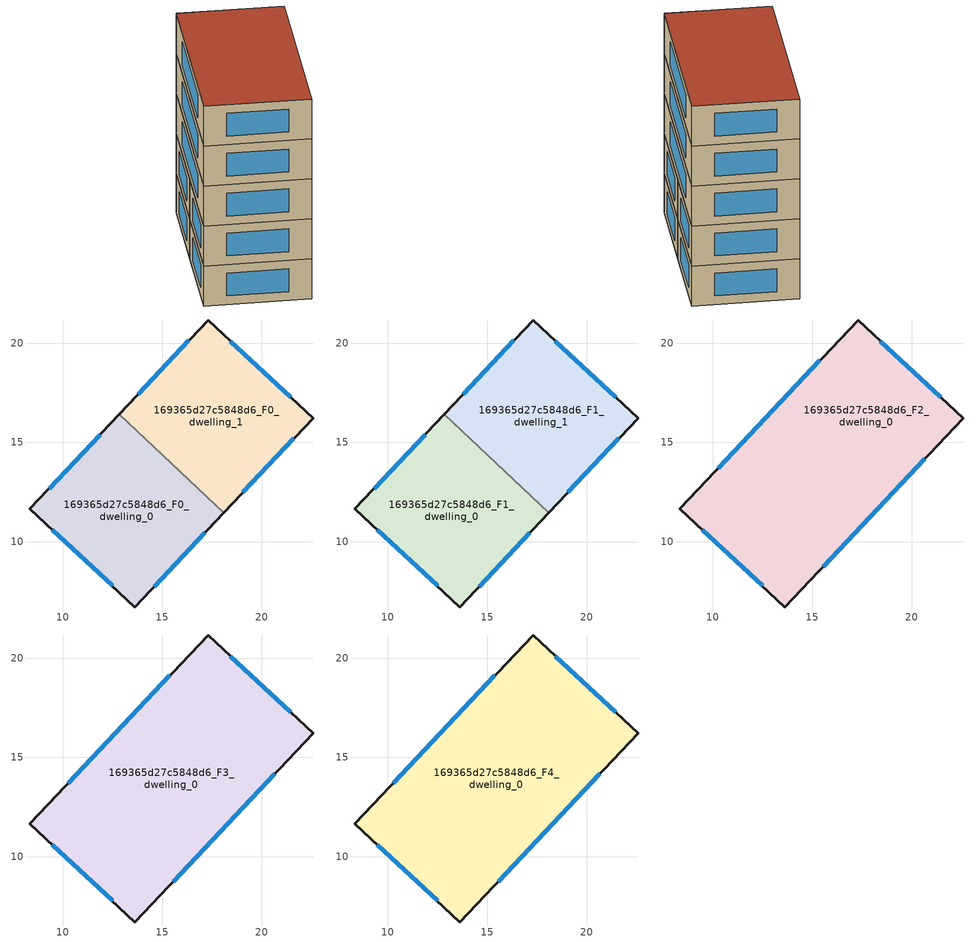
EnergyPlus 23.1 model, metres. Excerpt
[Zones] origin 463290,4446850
169365d27c5848d6_F0_dwelling_0
 floor ground (EU_floor_Construction): 18.09,11.46 13.63,6.73 8.35,11.66 12.84,16.42 z0
 wall outside (EU_wall_Construction): 12.84,16.42 8.35,11.66 13.63,6.73 18.09,11.46 z0:3
 wall to 169365d27c5848d6_F0_dwelling_1 (EU_wall_Construction): 18.09,11.46 12.84,16.42 z0:3
 window (EU_Window_Construction): 14.59,7.74 17.14,10.45 / 9.48,10.6 12.5,7.78 / 11.87,15.4 9.31,12.68 z0.64:2.36
169365d27c5848d6_F0_dwelling_1
 floor ground (EU_floor_Construction): 22.58,16.23 18.09,11.46 12.84,16.42 17.3,21.16 z0
 wall outside (EU_wall_Construction): 18.09,11.46 22.58,16.23 17.3,21.16 12.84,16.42 z0:3
 window (EU_Window_Construction): 16.35,20.14 13.79,17.44 / 21.45,17.28 18.43,20.1 / 19.06,12.49 21.62,15.21 z0.64:2.36
169365d27c5848d6_F1_dwelling_0
 floor to 169365d27c5848d6_F0_dwelling_0 (EU_floor_Construction): 18.09,11.46 13.63,6.73 8.35,11.66 12.84,16.42 z3
 wall outside (EU_wall_Construction): 12.84,16.42 8.35,11.66 13.63,6.73 18.09,11.46 z3:6
 wall to 169365d27c5848d6_F1_dwelling_1 (EU_wall_Construction): 18.09,11.46 12.84,16.42 z3:6
 window (EU_Window_Construction): 14.59,7.74 17.14,10.45 / 9.48,10.6 12.5,7.78 / 11.87,15.4 9.31,12.68 z3.64:5.36
169365d27c5848d6_F1_dwelling_1
 floor to 169365d27c5848d6_F0_dwelling_1 (EU_floor_Construction): 22.58,16.23 18.09,11.46 12.84,16.42 17.3,21.16 z3
 wall outside (EU_wall_Construction): 18.09,11.46 22.58,16.23 17.3,21.16 12.84,16.42 z3:6
 window (EU_Window_Construction): 16.35,20.14 13.79,17.44 / 21.45,17.28 18.43,20.1 / 19.06,12.49 21.62,15.21 z3.64:5.36
169365d27c5848d6_F2_dwelling_0
 floor to 169365d27c5848d6_F1_dwelling_0 (EU_floor_Construction): 18.09,11.46 13.63,6.73 8.35,11.66 12.84,16.42 z6
 floor to 169365d27c5848d6_F1_dwelling_1 (EU_floor_Construction): 22.58,16.23 18.09,11.46 12.84,16.42 17.3,21.16 z6
 wall outside (EU_wall_Construction): 17.3,21.16 8.35,11.66 13.63,6.73 22.58,16.23 17.3,21.16 z6:9
 window (EU_Window_Construction): 15.38,19.12 10.27,13.69 / 21.45,17.28 18.43,20.1 / 15.55,8.76 20.67,14.19 / 9.48,10.6 12.5,7.78 z6.64:8.36
169365d27c5848d6_F3_dwelling_0
 floor to 169365d27c5848d6_F2_dwelling_0 (EU_floor_Construction): 22.58,16.23 13.63,6.73 8.35,11.66 17.3,21.16 z9
 wall outside (EU_wall_Construction): 17.3,21.16 8.35,11.66 13.63,6.73 22.58,16.23 17.3,21.16 z9:12
 window (EU_Window_Construction): 15.38,19.12 10.27,13.69 / 21.45,17.28 18.43,20.1 / 15.55,8.76 20.67,14.19 / 9.48,10.6 12.5,7.78 z9.64:11.36
169365d27c5848d6_F4_dwelling_0
 floor to 169365d27c5848d6_F3_dwelling_0 (EU_floor_Construction): 22.58,16.23 13.63,6.73 8.35,11.66 17.3,21.16 z12
 wall outside (EU_wall_Construction): 17.3,21.16 8.35,11.66 13.63,6.73 22.58,16.23 17.3,21.16 z12:15
 window (EU_Window_Construction): 15.38,19.12 10.27,13.69 / 21.45,17.28 18.43,20.1 / 15.55,8.76 20.67,14.19 / 9.48,10.6 12.5,7.78 z12.64:14.36
 roof outside (EU_roof_Construction): 13.63,6.73 22.58,16.23 17.3,21.16 8.35,11.66 z15
[Building]
EU S2 Campaign: North Axis=0; Terrain=City; Solar Distribution=FullExterior
[Site:Location]
Yerevan-Zvartnots.Intl.AP: Latitude=40.15; Longitude=44.383; Time Zone=4; Elevation=854
[SizingPeriod:WeatherFileDays]
AnnualSizingPeriod: Begin Month=1; Begin Day of Month=1; End Month=12; End Day of Month=31; Day of Week for Start Day=Monday; Use Weather File Daylight Saving Period=No; Use Weather File Rain and Snow Indicators=No
[MATERIAL]
EU_InternalMass_Material: Roughness=MediumRough; Thickness=0.1; Conductivity=1; Density=1800; Specific Heat=900; Thermal Absorptance=0.9; Solar Absorptance=0.7; Visible Absorptance=0.7
[MATERIAL:NOMASS] Roughness=MediumRough; Thermal Absorptance=0.9; Solar Absorptance=0.7; Visible Absorptance=0.7
Name | Thermal Resistance
EU_wall_NoMass | 1.05043
EU_roof_NoMass | 1.45357
EU_floor_NoMass | 0.478065
[WINDOWMATERIAL:SIMPLEGLAZINGSYSTEM]
EU_Window_SimpleGlazing: UFactor=2.5566; Solar Heat Gain Coefficient=0.75; Visible Transmittance=0.75
[CONSTRUCTION]
EU_wall_Construction: EU_wall_NoMass
EU_roof_Construction: EU_roof_NoMass
EU_floor_Construction: EU_floor_NoMass
EU_Window_Construction: EU_Window_SimpleGlazing
EU_InternalMass_Construction: EU_InternalMass_Material
[ZONE] Type=1; Multiplier=1; Ceiling Height=autocalculate; Floor Area=autocalculate; Part of Total Floor Area=Yes
Name | Volume
169365d27c5848d6_F0_dwelling_0 | 141.486
169365d27c5848d6_F1_dwelling_0 | 141.487
169365d27c5848d6_F2_dwelling_0 | 283.004
169365d27c5848d6_F3_dwelling_0; 169365d27c5848d6_F4_dwelling_0 | 283.009
169365d27c5848d6_F0_dwelling_1 | 141.518
169365d27c5848d6_F1_dwelling_1 | 141.517
[INTERNALMASS] Construction=EU_InternalMass_Construction
Name | Zone or ZoneList | Surface Area
169365d27c5848d6_F0_dwelling_0_EU_InternalMass | 169365d27c5848d6_F0_dwelling_0 | 47.1622
169365d27c5848d6_F0_dwelling_1_EU_InternalMass | 169365d27c5848d6_F0_dwelling_1 | 47.1725
169365d27c5848d6_F1_dwelling_0_EU_InternalMass | 169365d27c5848d6_F1_dwelling_0 | 47.1622
169365d27c5848d6_F1_dwelling_1_EU_InternalMass | 169365d27c5848d6_F1_dwelling_1 | 47.1725
169365d27c5848d6_F2_dwelling_0_EU_InternalMass | 169365d27c5848d6_F2_dwelling_0 | 94.3363
169365d27c5848d6_F3_dwelling_0_EU_InternalMass | 169365d27c5848d6_F3_dwelling_0 | 94.3363
169365d27c5848d6_F4_dwelling_0_EU_InternalMass | 169365d27c5848d6_F4_dwelling_0 | 94.3363
[OTHEREQUIPMENT] Fuel Type=Electricity; Design Level Calculation Method=Watts/Area; Power per Zone Floor Area=1; Fraction Latent=0; Fraction Radiant=0; Fraction Lost=0; Carbon Dioxide Generation Rate=0; EndUse Subcategory=EU_Step8_InternalGains
Name | Zone or ZoneList or Space or SpaceList | Schedule
EU_Step8_InternalGain_169365d27c5848d6_F0_dwelling_0_f000 | 169365d27c5848d6_F0_dwelling_0 | EU_Step8_GainSchedule_169365d27c5848d6_F0_dwelling_0_f000
EU_Step8_InternalGain_169365d27c5848d6_F0_dwelling_1_f000 | 169365d27c5848d6_F0_dwelling_1 | EU_Step8_GainSchedule_169365d27c5848d6_F0_dwelling_1_f000
EU_Step8_InternalGain_169365d27c5848d6_F1_dwelling_0_f000 | 169365d27c5848d6_F1_dwelling_0 | EU_Step8_GainSchedule_169365d27c5848d6_F1_dwelling_0_f000
EU_Step8_InternalGain_169365d27c5848d6_F1_dwelling_1_f000 | 169365d27c5848d6_F1_dwelling_1 | EU_Step8_GainSchedule_169365d27c5848d6_F1_dwelling_1_f000
EU_Step8_InternalGain_169365d27c5848d6_F2_dwelling_0_f000 | 169365d27c5848d6_F2_dwelling_0 | EU_Step8_GainSchedule_169365d27c5848d6_F2_dwelling_0_f000
EU_Step8_InternalGain_169365d27c5848d6_F3_dwelling_0_f000 | 169365d27c5848d6_F3_dwelling_0 | EU_Step8_GainSchedule_169365d27c5848d6_F3_dwelling_0_f000
EU_Step8_InternalGain_169365d27c5848d6_F4_dwelling_0_f000 | 169365d27c5848d6_F4_dwelling_0 | EU_Step8_GainSchedule_169365d27c5848d6_F4_dwelling_0_f000
[ZONEVENTILATION:DESIGNFLOWRATE] Schedule=EU_AlwaysOn; Design Flow Rate Calculation Method=AirChanges/Hour; Air Changes per Hour=0.557805; Ventilation Type=Natural; Fan Pressure Rise=0; Fan Total Efficiency=1; Constant Term Coefficient=1; Temperature Term Coefficient=0; Velocity Term Coefficient=0; Velocity Squared Term Coefficient=0; Minimum Indoor Temperature=-100; Maximum Indoor Temperature=100; Delta Temperature=-100; Minimum Outdoor Temperature=-100; Maximum Outdoor Temperature=100; Maximum Wind Speed=40
Name | Zone or ZoneList or Space or SpaceList
EU_ConstantAir_169365d27c5848d6_F0_dwelling_0 | 169365d27c5848d6_F0_dwelling_0
EU_ConstantAir_169365d27c5848d6_F0_dwelling_1 | 169365d27c5848d6_F0_dwelling_1
EU_ConstantAir_169365d27c5848d6_F1_dwelling_0 | 169365d27c5848d6_F1_dwelling_0
EU_ConstantAir_169365d27c5848d6_F1_dwelling_1 | 169365d27c5848d6_F1_dwelling_1
EU_ConstantAir_169365d27c5848d6_F2_dwelling_0 | 169365d27c5848d6_F2_dwelling_0
EU_ConstantAir_169365d27c5848d6_F3_dwelling_0 | 169365d27c5848d6_F3_dwelling_0
EU_ConstantAir_169365d27c5848d6_F4_dwelling_0 | 169365d27c5848d6_F4_dwelling_0
[HVACTEMPLATE:THERMOSTAT] Constant Heating Setpoint=20; Constant Cooling Setpoint=50
EU_HeatOnly_169365d27c5848d6_F0_dwelling_0; EU_HeatOnly_169365d27c5848d6_F0_dwelling_1; EU_HeatOnly_169365d27c5848d6_F1_dwelling_0; EU_HeatOnly_169365d27c5848d6_F1_dwelling_1; EU_HeatOnly_169365d27c5848d6_F2_dwelling_0; EU_HeatOnly_169365d27c5848d6_F3_dwelling_0; EU_HeatOnly_169365d27c5848d6_F4_dwelling_0
[HVACTEMPLATE:ZONE:IDEALLOADSAIRSYSTEM] System Availability Schedule=EU_AlwaysOn; Maximum Heating Supply Air Temperature=50; Minimum Cooling Supply Air Temperature=13; Maximum Heating Supply Air Humidity Ratio=0.0156; Minimum Cooling Supply Air Humidity Ratio=0.0077; Heating Limit=NoLimit; Cooling Limit=NoLimit; Heating Availability Schedule=EU_AlwaysOn; Cooling Availability Schedule=EU_CoolingOff; Dehumidification Control Type=ConstantSensibleHeatRatio; Cooling Sensible Heat Ratio=0.7; Dehumidification Setpoint=60; Humidification Control Type=None; Humidification Setpoint=30; Outdoor Air Method=None; Outdoor Air Flow Rate per Person=0.00944; Outdoor Air Flow Rate per Zone Floor Area=0; Outdoor Air Flow Rate per Zone=0; Demand Controlled Ventilation Type=None; Outdoor Air Economizer Type=NoEconomizer; Heat Recovery Type=None; Sensible Heat Recovery Effectiveness=0.7; Latent Heat Recovery Effectiveness=0.65
Name | Template Thermostat
169365d27c5848d6_F0_dwelling_0 | EU_HeatOnly_169365d27c5848d6_F0_dwelling_0
169365d27c5848d6_F0_dwelling_1 | EU_HeatOnly_169365d27c5848d6_F0_dwelling_1
169365d27c5848d6_F1_dwelling_0 | EU_HeatOnly_169365d27c5848d6_F1_dwelling_0
169365d27c5848d6_F1_dwelling_1 | EU_HeatOnly_169365d27c5848d6_F1_dwelling_1
169365d27c5848d6_F2_dwelling_0 | EU_HeatOnly_169365d27c5848d6_F2_dwelling_0
169365d27c5848d6_F3_dwelling_0 | EU_HeatOnly_169365d27c5848d6_F3_dwelling_0
169365d27c5848d6_F4_dwelling_0 | EU_HeatOnly_169365d27c5848d6_F4_dwelling_0
[SIZING:ZONE] Zone Cooling Design Supply Air Temperature Input Method=SupplyAirTemperature; Zone Cooling Design Supply Air Temperature=13; Zone Heating Design Supply Air Temperature Input Method=SupplyAirTemperature; Zone Heating Design Supply Air Temperature=50; Zone Cooling Design Supply Air Humidity Ratio=0.008; Zone Heating Design Supply Air Humidity Ratio=0.008; Cooling Design Air Flow Method=DesignDay; Cooling Design Air Flow Rate=0; Cooling Minimum Air Flow per Zone Floor Area=0.000762; Cooling Minimum Air Flow=0; Cooling Minimum Air Flow Fraction=0.2; Heating Design Air Flow Method=DesignDay; Heating Design Air Flow Rate=0; Heating Maximum Air Flow per Zone Floor Area=0.002032; Heating Maximum Air Flow=0.141576; Heating Maximum Air Flow Fraction=0.3; Account for Dedicated Outdoor Air System=No; Dedicated Outdoor Air System Control Strategy=NeutralSupplyAir; Dedicated Outdoor Air Low Setpoint Temperature for Design=autosize; Dedicated Outdoor Air High Setpoint Temperature for Design=autosize; Zone Load Sizing Method=Sensible Load Only No Latent Load; Zone Latent Cooling Design Supply Air Humidity Ratio Input Method=HumidityRatioDifference; Zone Cooling Design Supply Air Humidity Ratio Difference=0.005; Zone Latent Heating Design Supply Air Humidity Ratio Input Method=HumidityRatioDifference; Zone Humidification Design Supply Air Humidity Ratio Difference=0.005
169365d27c5848d6_F0_dwelling_0; 169365d27c5848d6_F0_dwelling_1; 169365d27c5848d6_F1_dwelling_0; 169365d27c5848d6_F1_dwelling_1; 169365d27c5848d6_F2_dwelling_0; 169365d27c5848d6_F3_dwelling_0; 169365d27c5848d6_F4_dwelling_0
[SCHEDULE:CONSTANT]
Name | Hourly Value
EU_AlwaysOn | 1
EU_CoolingOff | 0
[SCHEDULE:FILE] Column Number=1; Rows to Skip at Top=0; Number of Hours of Data=8760; Column Separator=Comma; Interpolate to Timestep=No; Minutes per Item=60; Adjust Schedule for Daylight Savings=Yes
Name | File
EU_Step8_GainSchedule_169365d27c5848d6_F0_dwelling_0_f000 | ../../schedules/169365d27c5848d6/169365d27c5848d6_F0_dwelling_0_f000_gain.csv
EU_Step8_GainSchedule_169365d27c5848d6_F0_dwelling_1_f000 | ../../schedules/169365d27c5848d6/169365d27c5848d6_F0_dwelling_1_f000_gain.csv
EU_Step8_GainSchedule_169365d27c5848d6_F1_dwelling_0_f000 | ../../schedules/169365d27c5848d6/169365d27c5848d6_F1_dwelling_0_f000_gain.csv
EU_Step8_GainSchedule_169365d27c5848d6_F1_dwelling_1_f000 | ../../schedules/169365d27c5848d6/169365d27c5848d6_F1_dwelling_1_f000_gain.csv
EU_Step8_GainSchedule_169365d27c5848d6_F2_dwelling_0_f000 | ../../schedules/169365d27c5848d6/169365d27c5848d6_F2_dwelling_0_f000_gain.csv
EU_Step8_GainSchedule_169365d27c5848d6_F3_dwelling_0_f000 | ../../schedules/169365d27c5848d6/169365d27c5848d6_F3_dwelling_0_f000_gain.csv
EU_Step8_GainSchedule_169365d27c5848d6_F4_dwelling_0_f000 | ../../schedules/169365d27c5848d6/169365d27c5848d6_F4_dwelling_0_f000_gain.csv
